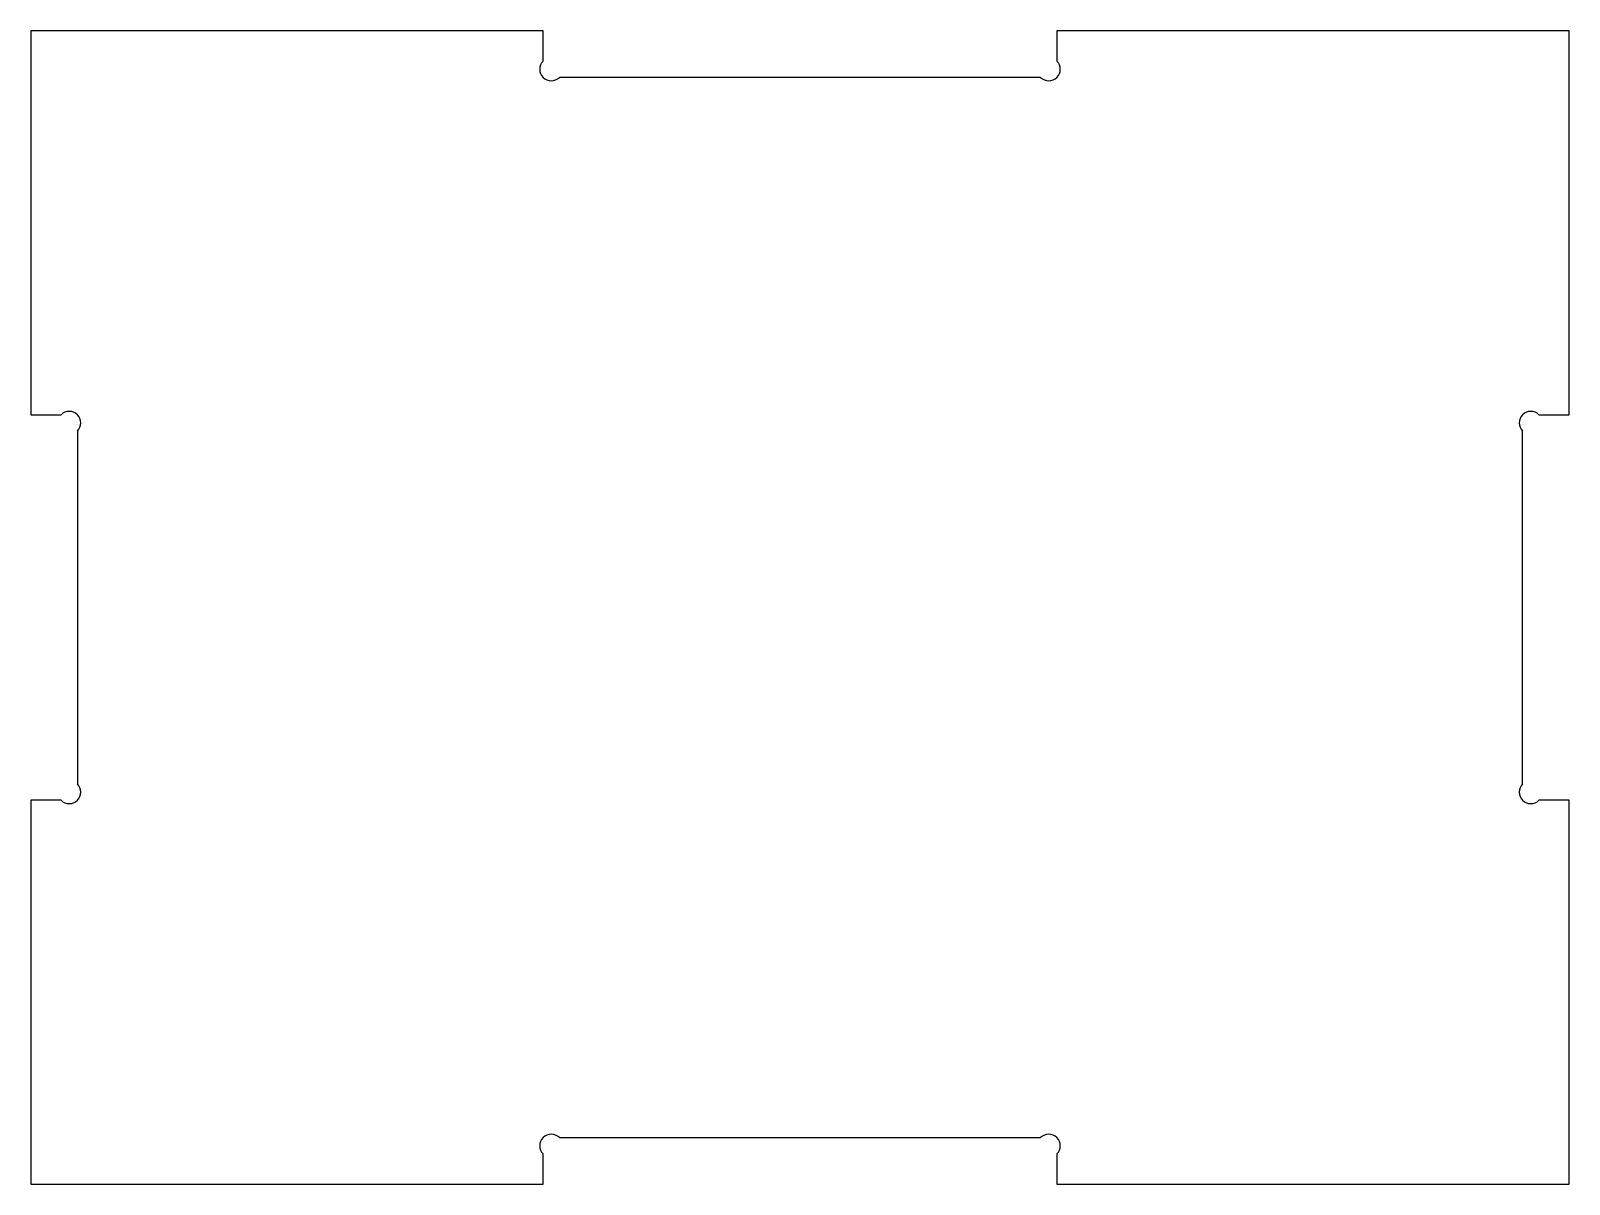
# Model space of a CAD drawing. Header units: millimetres. Extents: x -200 to 200, y -50 to 250.
import ezdxf

# ---------------------------------------------------------------- set-up
doc = ezdxf.new("R2010")
doc.units = ezdxf.units.MM
doc.layers.get('0').update_dxf_attribs({"linetype": 'CONTINUOUS'})

msp = doc.modelspace()

# ---------------------------------------------------------------- linework, layer by layer
for p, q in [((-66.8, 250.13), (-200, 250.13)), ((-200, 250.13), (-200, 150.26)), ((-66.8, 242.24), (-66.8, 250.13)), ((200, 250.13), (66.8, 250.13)), ((66.8, 250.13), (66.8, 242.24)), ((200, 150.26), (200, 250.13)), ((62.55, 238), (-62.55, 238)), ((-200, 150.26), (-192.11, 150.26)), ((192.11, 150.26), (200, 150.26)), ((-187.87, 146.02), (-187.87, 54.24)), ((187.87, 54.24), (187.87, 146.02)), ((-192.11, 50), (-200, 50)), ((-200, 50), (-200, -49.87)), ((200, 50), (192.11, 50)), ((200, -49.87), (200, 50)), ((-62.55, -37.74), (62.55, -37.74)), ((-66.8, -49.87), (-66.8, -41.98)), ((66.8, -41.98), (66.8, -49.87)), ((-200, -49.87), (-66.8, -49.87)), ((66.8, -49.87), (200, -49.87))]:
    msp.add_line(p, q)
for centre, start, end in [((-64.68, 240.12), 135, 315), ((64.68, 240.12), -135, 45), ((-189.99, 148.14), -45, 135), ((189.99, 148.14), 45, 225), ((-189.99, 52.12), -134.9999, 45.0001), ((189.99, 52.12), 134.9999, 314.9999), ((-64.68, -39.86), 45, 225), ((64.68, -39.86), -45, 135)]:
    msp.add_arc(centre, 3, start, end)

doc.saveas('drawing.dxf')
